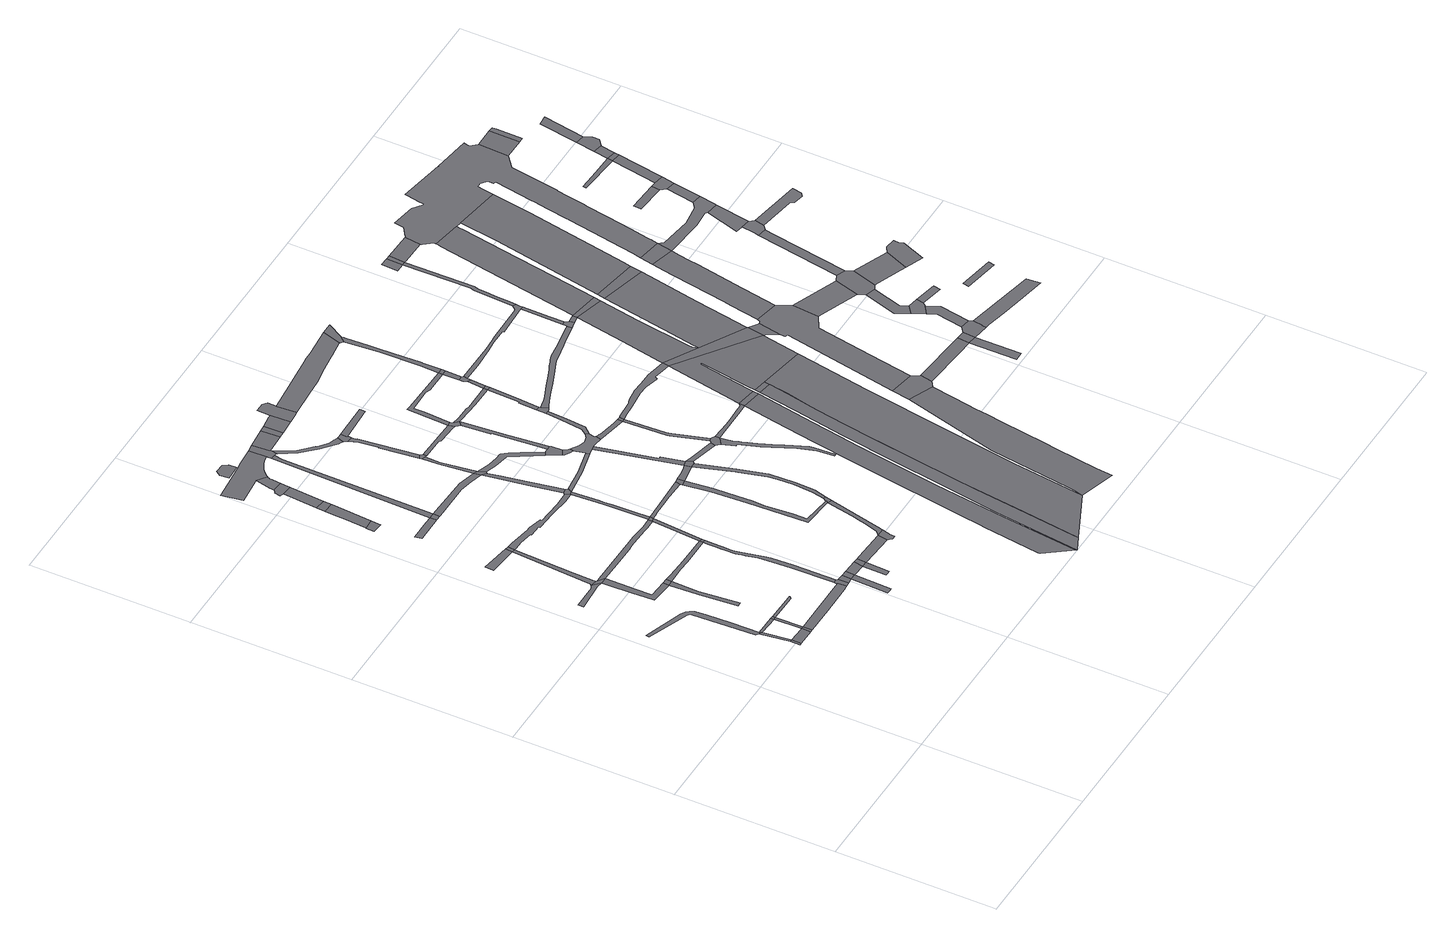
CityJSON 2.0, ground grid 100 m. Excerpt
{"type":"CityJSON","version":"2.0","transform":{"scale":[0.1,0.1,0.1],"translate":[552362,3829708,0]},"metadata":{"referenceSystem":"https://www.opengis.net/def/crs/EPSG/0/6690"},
"CityObjects":{
"road1":{"type":"Road","attributes":{"RoadStructureAttribute.sectionType":"1"},"geometry":[{"type":"MultiSurface","lod":"1","boundaries":[[[0,1,2,3,4,5,6,7,8,9,10,11,12,13]]]}]},
"road2":{"type":"Road","geometry":[{"type":"MultiSurface","lod":"1","boundaries":[[[14,15,16,17]]]}]},
"road3":{"type":"Road","attributes":{"RoadStructureAttribute.sectionType":"1"},"geometry":[{"type":"MultiSurface","lod":"1","boundaries":[[[12,15,14,18]]]}]},
"road4":{"type":"Road","geometry":[{"type":"MultiSurface","lod":"1","boundaries":[[[13,12,18]]]}]},
"road5":{"type":"Road","attributes":{"RoadStructureAttribute.sectionType":"1"},"geometry":[{"type":"MultiSurface","lod":"1","boundaries":[[[19,14,17,20,21]]]}]},
"road6":{"type":"Road","attributes":{"RoadStructureAttribute.sectionType":"1"},"geometry":[{"type":"MultiSurface","lod":"1","boundaries":[[[13,18,22,23]]]}]},
"road7":{"type":"Road","geometry":[{"type":"MultiSurface","lod":"1","boundaries":[[[24,21,20,25]]]}]},
"road8":{"type":"Road","attributes":{"RoadStructureAttribute.sectionType":"1"},"geometry":[{"type":"MultiSurface","lod":"1","boundaries":[[[26,22,21,24]]]}]},
"road9":{"type":"Road","attributes":{"RoadStructureAttribute.sectionType":"1"},"geometry":[{"type":"MultiSurface","lod":"1","boundaries":[[[27,28,29,30,31,32,33,34,35]]]}]},
"road10":{"type":"Road","geometry":[{"type":"MultiSurface","lod":"1","boundaries":[[[23,22,26,36]]]}]},
"road11":{"type":"Road","geometry":[{"type":"MultiSurface","lod":"1","boundaries":[[[37,38,39,40,41,42,36,26]]]}]},
"road12":{"type":"Road","geometry":[{"type":"MultiSurface","lod":"1","boundaries":[[[27,35,43,44]]]}]},
"road13":{"type":"Road","geometry":[{"type":"MultiSurface","lod":"1","boundaries":[[[45,44,46]]]}]},
"road14":{"type":"Road","attributes":{"RoadStructureAttribute.sectionType":"1"},"geometry":[{"type":"MultiSurface","lod":"1","boundaries":[[[47,48,49,50,51,52,53,54]]]}]},
"road15":{"type":"Road","attributes":{"RoadStructureAttribute.sectionType":"1"},"geometry":[{"type":"MultiSurface","lod":"1","boundaries":[[[35,55,56,57,58,59,60,54,61,62,63,43]]]}]},
"road16":{"type":"Road","attributes":{"RoadStructureAttribute.sectionType":"1"},"geometry":[{"type":"MultiSurface","lod":"1","boundaries":[[[64,24,25,65,66,67,68]]]}]},
"road17":{"type":"Road","attributes":{"RoadStructureAttribute.sectionType":"1"},"geometry":[{"type":"MultiSurface","lod":"1","boundaries":[[[69,70,27,44,45,71,72,73,74,75]]]}]},
"road18":{"type":"Road","geometry":[{"type":"MultiSurface","lod":"1","boundaries":[[[61,54,53,76]]]}]},
"road19":{"type":"Road","attributes":{"RoadStructureAttribute.sectionType":"1"},"geometry":[{"type":"MultiSurface","lod":"1","boundaries":[[[77,78,79,80,81]]]}]},
"road20":{"type":"Road","geometry":[{"type":"MultiSurface","lod":"1","boundaries":[[[81,80,69,75,82]]]}]},
"road21":{"type":"Road","attributes":{"function":"3","RoadStructureAttribute.sectionType":"1"},"geometry":[{"type":"MultiSurface","lod":"1","boundaries":[[[83,84,85,86]]]}]},
"road22":{"type":"Road","attributes":{"RoadStructureAttribute.sectionType":"1"},"geometry":[{"type":"MultiSurface","lod":"1","boundaries":[[[87,88,89,90,91]]]}]},
"road23":{"type":"Road","geometry":[{"type":"MultiSurface","lod":"1","boundaries":[[[92,93,94,95,68,67,96,97]]]}]},
"road24":{"type":"Road","attributes":{"function":"3","RoadStructureAttribute.sectionType":"1"},"geometry":[{"type":"MultiSurface","lod":"1","boundaries":[[[98,99,100,101,84,83,102]]]}]},
"road25":{"type":"Road","attributes":{"RoadStructureAttribute.sectionType":"1"},"geometry":[{"type":"MultiSurface","lod":"1","boundaries":[[[103,104,76,53,105,106,107,108]]]}]},
"road26":{"type":"Road","attributes":{"RoadStructureAttribute.sectionType":"1"},"geometry":[{"type":"MultiSurface","lod":"1","boundaries":[[[44,43,109,110,111,112,113,114,115,116,117,118,119,120,121,122,123,46]]]}]},
"road27":{"type":"Road","geometry":[{"type":"MultiSurface","lod":"1","boundaries":[[[124,125,126,127,128,129,130]]]}]},
"road28":{"type":"Road","attributes":{"RoadStructureAttribute.sectionType":"1"},"geometry":[{"type":"MultiSurface","lod":"1","boundaries":[[[97,96,124,131]]]}]},
"road29":{"type":"Road","geometry":[{"type":"MultiSurface","lod":"1","boundaries":[[[132,98,102,133]]]}]},
"road30":{"type":"Road","geometry":[{"type":"MultiSurface","lod":"1","boundaries":[[[131,124,130,134]]]}]},
"road31":{"type":"Road","geometry":[{"type":"MultiSurface","lod":"1","boundaries":[[[91,90,135,136]]]}]},
"road32":{"type":"Road","attributes":{"RoadStructureAttribute.sectionType":"1"},"geometry":[{"type":"MultiSurface","lod":"1","boundaries":[[[107,137,138,139,140,141,142,143,144,145,146,147,148,94,93,149,150,151,152,153,154,155,156,157,158]]]}]},
"road33":{"type":"Road","attributes":{"function":"3","RoadStructureAttribute.sectionType":"1"},"geometry":[{"type":"MultiSurface","lod":"1","boundaries":[[[159,132,133,160]]]}]},
"road34":{"type":"Road","attributes":{"RoadStructureAttribute.sectionType":"1"},"geometry":[{"type":"MultiSurface","lod":"1","boundaries":[[[161,134,130,162,163,164]]]}]},
"road35":{"type":"Road","geometry":[{"type":"MultiSurface","lod":"1","boundaries":[[[165,166,167,168,169,170,159,160,171]]]}]},
"road36":{"type":"Road","geometry":[{"type":"MultiSurface","lod":"1","boundaries":[[[163,172,173,174,175]]]}]},
"road37":{"type":"Road","attributes":{"RoadStructureAttribute.sectionType":"1"},"geometry":[{"type":"MultiSurface","lod":"1","boundaries":[[[176,177,178,179,180,181,182,183,82,75,184,185,186,187,188,189,190,191,192,193,194,195,196,197,198,199,200]]]}]},
"road38":{"type":"Road","geometry":[{"type":"MultiSurface","lod":"1","boundaries":[[[164,163,175,201]]]}]},
"road39":{"type":"Road","attributes":{"function":"3","RoadStructureAttribute.sectionType":"1"},"geometry":[{"type":"MultiSurface","lod":"1","boundaries":[[[202,203,165,171,204,205,206,207,208,209]]]}]},
"road40":{"type":"Road","geometry":[{"type":"MultiSurface","lod":"1","boundaries":[[[108,107,158,210]]]}]},
"road41":{"type":"Road","geometry":[{"type":"MultiSurface","lod":"1","boundaries":[[[211,212,213,214,215,216,217,202,209,218,219,220,221,222,223,224,225,226,227,228,229,230,231,232,233,234,235,236,237,238,239,240,241]]]}]},
"road42":{"type":"Road","geometry":[{"type":"MultiSurface","lod":"1","boundaries":[[[242,243,244,245,246,247,248]]]}]},
"road43":{"type":"Road","attributes":{"RoadStructureAttribute.sectionType":"1"},"geometry":[{"type":"MultiSurface","lod":"1","boundaries":[[[249,91,136,250,251]]]}]},
"road44":{"type":"Road","attributes":{"RoadStructureAttribute.sectionType":"1"},"geometry":[{"type":"MultiSurface","lod":"1","boundaries":[[[252,116,253,108,210]]]}]},
"road45":{"type":"Road","attributes":{"RoadStructureAttribute.sectionType":"1"},"geometry":[{"type":"MultiSurface","lod":"1","boundaries":[[[254,255,256,136,135,257,258,259,260,261,262]]]}]},
"road46":{"type":"Road","attributes":{"RoadStructureAttribute.sectionType":"1"},"geometry":[{"type":"MultiSurface","lod":"1","boundaries":[[[263,201,175,264,265,266]]]}]},
"road47":{"type":"Road","geometry":[{"type":"MultiSurface","lod":"1","boundaries":[[[267,268,117,116,252]]]}]},
"road48":{"type":"Road","attributes":{"RoadStructureAttribute.sectionType":"1"},"geometry":[{"type":"MultiSurface","lod":"1","boundaries":[[[269,270,271,272,273,274,275,199,276,268,267]]]}]},
"road49":{"type":"Road","geometry":[{"type":"MultiSurface","lod":"1","boundaries":[[[277,278,211,241,279,249,251,280,281,282,283]]]}]},
"road50":{"type":"Road","geometry":[{"type":"MultiSurface","lod":"1","boundaries":[[[266,265,284,285,286,287,288,289,290]]]}]},
"road51":{"type":"Road","geometry":[{"type":"MultiSurface","lod":"1","boundaries":[[[291,292,200,199,275,293]]]}]},
"road52":{"type":"Road","attributes":{"RoadStructureAttribute.sectionType":"1"},"geometry":[{"type":"MultiSurface","lod":"1","boundaries":[[[261,294,295,292,291,296,297,298]]]}]},
"road53":{"type":"Road","attributes":{"RoadStructureAttribute.sectionType":"1"},"geometry":[{"type":"MultiSurface","lod":"1","boundaries":[[[299,300,267,252,301,302,303,304,305,306,307,308]]]}]},
"road54":{"type":"Road","geometry":[{"type":"MultiSurface","lod":"1","boundaries":[[[262,261,298,309,310,311,312]]]}]},
"road55":{"type":"Road","attributes":{"function":"3","RoadStructureAttribute.sectionType":"1"},"geometry":[{"type":"MultiSurface","lod":"1","boundaries":[[[313,277,283,314]]]}]},
"road56":{"type":"Road","attributes":{"RoadStructureAttribute.sectionType":"1"},"geometry":[{"type":"MultiSurface","lod":"1","boundaries":[[[315,316,317,318,319,320,321,322,323,282,281,324,325,326,327,328,329,330,331,332]]]}]},
"road57":{"type":"Road","attributes":{"RoadStructureAttribute.sectionType":"1"},"geometry":[{"type":"MultiSurface","lod":"1","boundaries":[[[333,334,262,312,335,336]]]}]},
"road58":{"type":"Road","attributes":{"RoadStructureAttribute.sectionType":"1"},"geometry":[{"type":"MultiSurface","lod":"1","boundaries":[[[337,338,339,340,341,342,266,290,343,344,345]]]}]},
"road59":{"type":"Road","geometry":[{"type":"MultiSurface","lod":"1","boundaries":[[[346,347,333,336,348,349]]]}]},
"road60":{"type":"Road","attributes":{"RoadStructureAttribute.sectionType":"1"},"geometry":[{"type":"MultiSurface","lod":"1","boundaries":[[[350,351,352,353,347,346,354,355,356]]]}]},
"road61":{"type":"Road","geometry":[{"type":"MultiSurface","lod":"1","boundaries":[[[313,314,357,358]]]}]},
"road62":{"type":"Road","attributes":{"RoadStructureAttribute.sectionType":"1"},"geometry":[{"type":"MultiSurface","lod":"1","boundaries":[[[359,360,293,275,361,362]]]}]},
"road63":{"type":"Road","attributes":{"RoadStructureAttribute.sectionType":"1"},"geometry":[{"type":"MultiSurface","lod":"1","boundaries":[[[363,364,365,366,367,368,369,370,312,311,371,372,373,374,375,376]]]}]},
"road64":{"type":"Road","geometry":[{"type":"MultiSurface","lod":"1","boundaries":[[[377,332,331,350,356,378,379,380]]]}]},
"road65":{"type":"Road","attributes":{"RoadStructureAttribute.sectionType":"1"},"geometry":[{"type":"MultiSurface","lod":"1","boundaries":[[[381,382,383,384,385,386,387,388,389,390,391,392,393]]]}]},
"road66":{"type":"Road","geometry":[{"type":"MultiSurface","lod":"1","boundaries":[[[394,395,299,308,388,387]]]}]},
"road67":{"type":"Road","geometry":[{"type":"MultiSurface","lod":"1","boundaries":[[[396,397,393,392,337,345,398]]]}]},
"road68":{"type":"Road","attributes":{"function":"3","RoadStructureAttribute.sectionType":"1"},"geometry":[{"type":"MultiSurface","lod":"1","boundaries":[[[399,400,401,358,357,402,403,404]]]}]},
"road69":{"type":"Road","attributes":{"RoadStructureAttribute.sectionType":"1"},"geometry":[{"type":"MultiSurface","lod":"1","boundaries":[[[349,348,405,406,407,408,409,410]]]}]},
"road70":{"type":"Road","attributes":{"RoadStructureAttribute.sectionType":"1"},"geometry":[{"type":"MultiSurface","lod":"1","boundaries":[[[411,412,413,414,415,416,394,387,417]]]}]},
"road71":{"type":"Road","geometry":[{"type":"MultiSurface","lod":"1","boundaries":[[[418,419,420,421,422,423,376,375,424,425,426]]]}]},
"road72":{"type":"Road","attributes":{"RoadStructureAttribute.sectionType":"1"},"geometry":[{"type":"MultiSurface","lod":"1","boundaries":[[[427,428,429,430,431,417,432,433,434,435,436,437,396,398]]]}]},
"road73":{"type":"Road","attributes":{"RoadStructureAttribute.sectionType":"1"},"geometry":[{"type":"MultiSurface","lod":"1","boundaries":[[[438,426,425,439,440,441,442]]]}]},
"road74":{"type":"Road","geometry":[{"type":"MultiSurface","lod":"1","boundaries":[[[443,444,445,446,447,380,379]]]}]},
"road75":{"type":"Road","geometry":[{"type":"MultiSurface","lod":"1","boundaries":[[[448,449,399,404,450,451,452,453,454,455,456,457]]]}]},
"road76":{"type":"Road","geometry":[{"type":"MultiSurface","lod":"1","boundaries":[[[458,411,417,431,459]]]}]},
"road77":{"type":"Road","attributes":{"RoadStructureAttribute.sectionType":"1"},"geometry":[{"type":"MultiSurface","lod":"1","boundaries":[[[460,461,462,463,464,411,458]]]}]},
"road78":{"type":"Road","attributes":{"RoadStructureAttribute.sectionType":"1"},"geometry":[{"type":"MultiSurface","lod":"1","boundaries":[[[465,466,467,468,469,470,471,472,473,421,420]]]}]},
"road79":{"type":"Road","geometry":[{"type":"MultiSurface","lod":"1","boundaries":[[[474,475,476,442,441,477,359,362,478,463,462,479,480,481,482,483,484,485]]]}]},
"road80":{"type":"Road","geometry":[{"type":"MultiSurface","lod":"1","boundaries":[[[486,410,409,469,468,487]]]}]},
"road81":{"type":"Road","attributes":{"RoadStructureAttribute.sectionType":"1"},"geometry":[{"type":"MultiSurface","lod":"1","boundaries":[[[488,489,458,459,490,491]]]}]},
"road82":{"type":"Road","attributes":{"function":"3","RoadStructureAttribute.sectionType":"1"},"geometry":[{"type":"MultiSurface","lod":"1","boundaries":[[[492,493,494,495,496,497,498,499,500,501,502,503,504,505,506,507,508,509,510,511,512,513,514,515,516,517]]]}]},
"road83":{"type":"Road","attributes":{"RoadStructureAttribute.sectionType":"1"},"geometry":[{"type":"MultiSurface","lod":"1","boundaries":[[[518,519,520,521,522,482,481,523,524]]]}]},
"road84":{"type":"Road","attributes":{"RoadStructureAttribute.sectionType":"1"},"geometry":[{"type":"MultiSurface","lod":"1","boundaries":[[[525,526,527,528,485,484,529,530,531,532]]]}]},
"road85":{"type":"Road","geometry":[{"type":"MultiSurface","lod":"1","boundaries":[[[533,534,535,536,537,491,490,538,539,540]]]}]},
"road86":{"type":"Road","attributes":{"RoadStructureAttribute.sectionType":"1"},"geometry":[{"type":"MultiSurface","lod":"1","boundaries":[[[541,542,543,544,545,546,547,548,549,550,551,552,553,554,555,556,557,558,559,560,561,562,563,539,538]]]}]},
"road87":{"type":"Road","attributes":{"function":"3","RoadStructureAttribute.sectionType":"7"},"geometry":[{"type":"MultiSurface","lod":"1","boundaries":[[[564,565,566,567,568,569,570,507,571,572,573,574,575,576,577,578,579,580]]]}]},
"road88":{"type":"Road","attributes":{"RoadStructureAttribute.sectionType":"1"},"geometry":[{"type":"MultiSurface","lod":"1","boundaries":[[[581,582,583,487,468,584,585,586,587]]]}]},
"road89":{"type":"Road","attributes":{"RoadStructureAttribute.sectionType":"1"},"geometry":[{"type":"MultiSurface","lod":"1","boundaries":[[[588,589,590,523,591,592,536,535]]]}]},
"road90":{"type":"Road","attributes":{"RoadStructureAttribute.sectionType":"1"},"geometry":[{"type":"MultiSurface","lod":"1","boundaries":[[[593,594,410,486,595,596,597,598,599,600]]]}]},
"road91":{"type":"Road","geometry":[{"type":"MultiSurface","lod":"1","boundaries":[[[601,525,532,602,603,604,605]]]}]},
"road92":{"type":"Road","geometry":[{"type":"MultiSurface","lod":"1","boundaries":[[[524,523,590,606]]]}]},
"road93":{"type":"Road","attributes":{"function":"3","RoadStructureAttribute.sectionType":"1"},"geometry":[{"type":"MultiSurface","lod":"1","boundaries":[[[607,608,609,610,611,612,613,614,453,452,615,616,617,618,619,620]]]}]},
"road94":{"type":"Road","attributes":{"RoadStructureAttribute.sectionType":"1"},"geometry":[{"type":"MultiSurface","lod":"1","boundaries":[[[586,621,622,601,605,623,624]]]}]},
"road95":{"type":"Road","attributes":{"RoadStructureAttribute.sectionType":"1"},"geometry":[{"type":"MultiSurface","lod":"1","boundaries":[[[625,626,627,628,629,630,631,540,539,632,633,492]]]}]},
"road96":{"type":"Road","geometry":[{"type":"MultiSurface","lod":"1","boundaries":[[[587,586,624,634]]]}]},
"road97":{"type":"Road","attributes":{"RoadStructureAttribute.sectionType":"1"},"geometry":[{"type":"MultiSurface","lod":"1","boundaries":[[[635,587,634,636]]]}]},
"road98":{"type":"Road","attributes":{"function":"1","RoadStructureAttribute.sectionType":"7"},"geometry":[{"type":"MultiSurface","lod":"1","boundaries":[[[637,638,639,640,641,642,643,644,645,646,647,648,649,650,651,652]]]}]},
"road99":{"type":"Road","geometry":[{"type":"MultiSurface","lod":"1","boundaries":[[[653,654,635,636,655,656,657]]]}]},
"road100":{"type":"Road","attributes":{"RoadStructureAttribute.sectionType":"1"},"geometry":[{"type":"MultiSurface","lod":"1","boundaries":[[[599,653,657,658]]]}]},
"road101":{"type":"Road","geometry":[{"type":"MultiSurface","lod":"1","boundaries":[[[600,599,658,659]]]}]},
"road102":{"type":"Road","attributes":{"function":"3","RoadStructureAttribute.sectionType":"1"},"geometry":[{"type":"MultiSurface","lod":"1","boundaries":[[[660,661,662,663,647,664,665,666,667,668,669,670,671,672,673]]]}]},
"road103":{"type":"Road","attributes":{"RoadStructureAttribute.sectionType":"1"},"geometry":[{"type":"MultiSurface","lod":"1","boundaries":[[[674,675,676,677,678,679,680,681,682,683,684,606,590,685,686,687,688,689,690,691,692,693,694,695]]]}]},
"road104":{"type":"Road","attributes":{"RoadStructureAttribute.sectionType":"1"},"geometry":[{"type":"MultiSurface","lod":"1","boundaries":[[[696,697,698,699,700,701,702,703,704,705,706,707,600,659]]]}]},
"road105":{"type":"Road","geometry":[{"type":"MultiSurface","lod":"1","boundaries":[[[625,492,517,708]]]}]},
"road106":{"type":"Road","attributes":{"RoadStructureAttribute.sectionType":"1"},"geometry":[{"type":"MultiSurface","lod":"1","boundaries":[[[709,710,711,712,713,714,715,716,717,718,719,720,721,722,604,603,723,724,725,726,727,728,729,730,731,732,733,734]]]}]},
"road107":{"type":"Road","geometry":[{"type":"MultiSurface","lod":"1","boundaries":[[[735,607,620,736,737,705,704,738]]]}]},
"road108":{"type":"Road","attributes":{"function":"3","RoadStructureAttribute.sectionType":"7"},"geometry":[{"type":"MultiSurface","lod":"1","boundaries":[[[739,564,580,740,741]]]}]},
"road109":{"type":"Road","attributes":{"RoadStructureAttribute.sectionType":"1"},"geometry":[{"type":"MultiSurface","lod":"1","boundaries":[[[742,743,744,745,746,656,655,747,748,749,750,751,752,753,754,755]]]}]},
"road110":{"type":"Road","geometry":[{"type":"MultiSurface","lod":"1","boundaries":[[[756,660,673,757,758,759]]]}]},
"road111":{"type":"Road","attributes":{"function":"3"},"geometry":[{"type":"MultiSurface","lod":"1","boundaries":[[[694,625,708,760,761,762,763,764,765,739,741,766,637,652,767]]]}]},
"road112":{"type":"Road","geometry":[{"type":"MultiSurface","lod":"1","boundaries":[[[695,694,767,768,769]]]}]},
"road113":{"type":"Road","geometry":[{"type":"MultiSurface","lod":"1","boundaries":[[[770,771,709,734,772,773,774,775]]]}]},
"road114":{"type":"Road","geometry":[{"type":"MultiSurface","lod":"1","boundaries":[[[752,770,775,776,777,753]]]}]},
"road115":{"type":"Road","attributes":{"RoadStructureAttribute.sectionType":"1"},"geometry":[{"type":"MultiSurface","lod":"1","boundaries":[[[778,774,773,779]]]}]},
"road116":{"type":"Road","attributes":{"function":"3","RoadStructureAttribute.sectionType":"1"},"geometry":[{"type":"MultiSurface","lod":"1","boundaries":[[[780,781,782,783,784,785,786,787,788,789,790,791,792,793,756,759,794,795,796,797,798]]]}]},
"road117":{"type":"Road","attributes":{"RoadStructureAttribute.sectionType":"1"},"geometry":[{"type":"MultiSurface","lod":"1","boundaries":[[[758,757,799,800,801]]]}]},
"road118":{"type":"Road","attributes":{"function":"1"},"geometry":[{"type":"MultiSurface","lod":"1","boundaries":[[[779,802,803,804,695,769,805,806,807,808,809,810,811,812,813,814,815,816,817,818,819,820,821]]]}]},
"road119":{"type":"Road","geometry":[{"type":"MultiSurface","lod":"1","boundaries":[[[822,778,779,821,823]]]}]},
"road120":{"type":"Road","geometry":[{"type":"MultiSurface","lod":"1","boundaries":[[[824,825,826,769,768,827,791,790]]]}]},
"road121":{"type":"Road","attributes":{"RoadStructureAttribute.sectionType":"1"},"geometry":[{"type":"MultiSurface","lod":"1","boundaries":[[[828,829,830,742,755,831,832,833,834,835,836]]]}]},
"road122":{"type":"Road","geometry":[{"type":"MultiSurface","lod":"1","boundaries":[[[800,837,838,839]]]}]},
"road123":{"type":"Road","geometry":[{"type":"MultiSurface","lod":"1","boundaries":[[[840,841,828,842]]]}]},
"road124":{"type":"Road","geometry":[{"type":"MultiSurface","lod":"1","boundaries":[[[801,800,839,843]]]}]},
"road125":{"type":"Road","geometry":[{"type":"MultiSurface","lod":"1","boundaries":[[[842,828,836,844]]]}]},
"road126":{"type":"Road","attributes":{"function":"3","RoadStructureAttribute.sectionType":"1"},"geometry":[{"type":"MultiSurface","lod":"1","boundaries":[[[845,846,847,822,823,848,849,850,851,852]]]}]},
"road127":{"type":"Road","attributes":{"function":"1","RoadStructureAttribute.sectionType":"7"},"geometry":[{"type":"MultiSurface","lod":"1","boundaries":[[[853,810,809,854]]]}]},
"road128":{"type":"Road","geometry":[{"type":"MultiSurface","lod":"1","boundaries":[[[855,843,839,856,857,858,859,860]]]}]},
"road129":{"type":"Road","geometry":[{"type":"MultiSurface","lod":"1","boundaries":[[[861,844,836,862,863,864]]]}]},
"road130":{"type":"Road","attributes":{"function":"3","RoadStructureAttribute.sectionType":"1"},"geometry":[{"type":"MultiSurface","lod":"1","boundaries":[[[865,866,867,868,869,780,798,870,871,872,873,874,875,876,877]]]}]},
"road131":{"type":"Road","attributes":{"RoadStructureAttribute.sectionType":"1"},"geometry":[{"type":"MultiSurface","lod":"1","boundaries":[[[878,879,880,881,855,860]]]}]},
"road132":{"type":"Road","attributes":{"RoadStructureAttribute.sectionType":"1"},"geometry":[{"type":"MultiSurface","lod":"1","boundaries":[[[797,796,882,883,884]]]}]},
"road133":{"type":"Road","geometry":[{"type":"MultiSurface","lod":"1","boundaries":[[[885,886,880,879,887,888]]]}]},
"road134":{"type":"Road","attributes":{"RoadStructureAttribute.sectionType":"1"},"geometry":[{"type":"MultiSurface","lod":"1","boundaries":[[[889,890,886,885,891,892]]]}]},
"road135":{"type":"Road","geometry":[{"type":"MultiSurface","lod":"1","boundaries":[[[893,894,895,853,854,896,897,898]]]}]},
"road136":{"type":"Road","geometry":[{"type":"MultiSurface","lod":"1","boundaries":[[[899,900,888,887]]]}]},
"road137":{"type":"Road","geometry":[{"type":"MultiSurface","lod":"1","boundaries":[[[901,884,883,889,892,902,903,904]]]}]},
"road138":{"type":"Road","attributes":{"RoadStructureAttribute.sectionType":"1"},"geometry":[{"type":"MultiSurface","lod":"1","boundaries":[[[859,858,857,856,905,906,907,908,909]]]}]},
"road139":{"type":"Road","geometry":[{"type":"MultiSurface","lod":"1","boundaries":[[[910,865,877,911]]]}]},
"road140":{"type":"Road","attributes":{"function":"3","RoadStructureAttribute.sectionType":"1"},"geometry":[{"type":"MultiSurface","lod":"1","boundaries":[[[912,913,914,915,916,917,918,919,920,921,922,864,863,923,924,845,852,893,898,925,926,927,928,929,930,931,932,933,934,935,936,937,938,939,940,941,942,943,910,911,944,945,946,947,948,949,950,951,952,953,954,955,956,957,958,959,960,961,962,963,964,965]]]}]},
"road141":{"type":"Road","attributes":{"RoadStructureAttribute.sectionType":"1"},"geometry":[{"type":"MultiSurface","lod":"1","boundaries":[[[903,902,966,967,968]]]}]},
"road142":{"type":"Road","attributes":{"RoadStructureAttribute.sectionType":"1"},"geometry":[{"type":"MultiSurface","lod":"1","boundaries":[[[969,901,904,970,971]]]}]},
"road143":{"type":"Road","geometry":[{"type":"MultiSurface","lod":"1","boundaries":[[[972,973,974,975]]]}]},
"road144":{"type":"Road","geometry":[{"type":"MultiSurface","lod":"1","boundaries":[[[976,968,967,977,978,979,980]]]}]},
"road145":{"type":"Road","attributes":{"RoadStructureAttribute.sectionType":"1"},"geometry":[{"type":"MultiSurface","lod":"1","boundaries":[[[981,982,983,911,877,984,985,986,987,988,989,990]]]}]},
"road146":{"type":"Road","geometry":[{"type":"MultiSurface","lod":"1","boundaries":[[[991,992,969,971,993,994,995]]]}]},
"road147":{"type":"Road","attributes":{"RoadStructureAttribute.sectionType":"1"},"geometry":[{"type":"MultiSurface","lod":"1","boundaries":[[[986,996,991,995,987]]]}]},
"road148":{"type":"Road","geometry":[{"type":"MultiSurface","lod":"1","boundaries":[[[997,998,999,1000]]]}]},
"road149":{"type":"Road","geometry":[{"type":"MultiSurface","lod":"1","boundaries":[[[994,993,1001,1002,1003,1004,1005]]]}]},
"road150":{"type":"Road","geometry":[{"type":"MultiSurface","lod":"1","boundaries":[[[1006,990,989,1007]]]}]},
"road151":{"type":"Road","geometry":[{"type":"MultiSurface","lod":"1","boundaries":[[[1000,999,1006,1007,1008,1009]]]}]},
"road152":{"type":"Road","attributes":{"RoadStructureAttribute.sectionType":"1"},"geometry":[{"type":"MultiSurface","lod":"1","boundaries":[[[1010,1011,1012,1013,1014]]]}]},
"road153":{"type":"Road","attributes":{"RoadStructureAttribute.sectionType":"1"},"geometry":[{"type":"MultiSurface","lod":"1","boundaries":[[[1013,1015,1009,1008,1016,1017]]]}]},
"road154":{"type":"Road","geometry":[{"type":"MultiSurface","lod":"1","boundaries":[[[959,958,1018,1019]]]}]},
"road155":{"type":"Road","geometry":[{"type":"MultiSurface","lod":"1","boundaries":[[[1014,1013,1017,1020]]]}]},
"road156":{"type":"Road","attributes":{"RoadStructureAttribute.sectionType":"1"},"geometry":[{"type":"MultiSurface","lod":"1","boundaries":[[[1021,1014,1020,1022]]]}]},
"road157":{"type":"Road","geometry":[{"type":"MultiSurface","lod":"1","boundaries":[[[1019,1018,1023,1024,1025]]]}]},
"road158":{"type":"Road","geometry":[{"type":"MultiSurface","lod":"1","boundaries":[[[1026,1021,1022,1027,1028,1029]]]}]},
"road159":{"type":"Road","attributes":{"RoadStructureAttribute.sectionType":"1"},"geometry":[{"type":"MultiSurface","lod":"1","boundaries":[[[1030,1031,1026,1029]]]}]}
},
"vertices":[
[395,1388,0],[388,1546,0],[382,1608,0],[370,1635,0],[357,1653,0],[329,1667,0],[84,1752,0],[81,1732,0],[335,1633,0],[350,1620,0],[353,1608,0],[369,1223,0],[386,1211,0],[396,1218,0],
[425,1030,0],[412,1029,0],[412,970,0],[424,970,0],
[404,1203,0],
[523,1028,0],[535,970,0],[536,1028,0],
[529,1195,0],[529,1216,0],
[551,1028,0],[551,970,0],
[546,1197,0],
[304,2210,0],[302,2209,0],[299,2208,0],[282,2199,0],[264,2197,0],[129,2196,0],[129,2164,0],[308,2173,0],[349,2167,0],
[547,1215,0],
[721,1194,0],[726,1199,0],[735,1209,0],[736,1212,0],[734,1212,0],[726,1211,0],
[390,2168,0],[347,2202,0],
[347,2203,0],[348,2202,0],
[514,1659,0],[534,1422,0],[548,1422,0],[562,1422,0],[562,1423,0],[537,1670,0],[540,1835,0],[505,1832,0],
[349,2162,0],[351,2126,0],[356,1985,0],[363,1849,0],[363,1848,0],[364,1848,0],[507,1872,0],[392,1878,0],[391,1985,0],
[728,1027,0],[729,970,0],[923,972,0],[957,975,0],[953,1028,0],
[344,2719,0],[314,2222,0],[345,2209,0],[344,2215,0],[344,2228,0],[350,2345,0],[366,2716,0],
[542,1870,0],
[165,2794,0],[161,2739,0],[340,2723,0],[344,2722,0],[351,2764,0],
[371,2761,0],
[204,3520,0],[140,3517,0],[136,3466,0],[200,3459,0],
[335,3250,0],[201,3250,0],[211,3209,0],[381,3208,0],[381,3249,0],
[979,1046,0],[977,1049,0],[952,1049,0],[952,1035,0],[988,977,0],[983,1041,0],
[157,3782,0],[153,3726,0],[149,3651,0],[140,3519,0],[222,3775,0],
[720,1861,0],[585,1867,0],[650,1838,0],[720,1836,0],[905,1836,0],[907,1858,0],
[520,2167,0],[660,2165,0],[695,2167,0],[717,2166,0],[762,2167,0],[832,2162,0],[863,2162,0],[928,2162,0],[927,2188,0],[864,2186,0],[785,2193,0],[763,2195,0],[717,2194,0],[375,2197,0],[359,2198,0],
[1022,980,0],[1015,790,0],[1014,749,0],[1034,749,0],[1054,749,0],[1055,790,0],[1059,978,0],
[1025,1039,0],
[161,3835,0],[225,3828,0],
[1062,1037,0],
[416,3208,0],[416,3249,0],
[904,1805,0],[904,1758,0],[904,1726,0],[905,1688,0],[905,1654,0],[906,1635,0],[909,1618,0],[913,1599,0],[918,1578,0],[934,1509,0],[941,1422,0],[946,1313,0],[973,1313,0],[966,1450,0],[961,1476,0],[929,1626,0],[925,1653,0],[922,1673,0],[922,1699,0],[922,1722,0],[922,1748,0],[926,1835,0],
[175,4047,0],[240,4042,0],
[1111,1034,0],[1060,978,0],[1143,973,0],[1152,1032,0],
[179,4110,0],[171,4103,0],[164,4096,0],[160,4096,0],[153,4059,0],[162,4054,0],[245,4105,0],
[1142,826,0],[1157,826,0],[1172,826,0],[1178,971,0],
[808,2688,0],[712,2695,0],[649,2698,0],[649,2709,0],[567,2730,0],[557,2731,0],[544,2733,0],[409,2755,0],[375,2715,0],[407,2715,0],[437,2715,0],[517,2699,0],[517,2698,0],[518,2692,0],[557,2691,0],[594,2690,0],[595,2683,0],[595,2681,0],[600,2681,0],[712,2673,0],[744,2671,0],[848,2658,0],[905,2660,0],[910,2660,0],[896,2690,0],
[1182,1030,0],
[203,4233,0],[180,4134,0],[249,4161,0],[250,4175,0],[252,4181,0],[254,4185,0],[256,4190,0],[258,4193,0],
[926,1853,0],
[397,4385,0],[275,4373,0],[234,4369,0],[3,4348,0],[25,4217,0],[202,4234,0],[203,4234,0],[261,4197,0],[263,4200,0],[267,4205,0],[269,4208,0],[272,4211,0],[275,4214,0],[279,4218,0],[285,4225,0],[290,4230,0],[296,4234,0],[302,4239,0],[309,4244,0],[316,4248,0],[317,4249,0],[324,4252,0],[331,4256,0],[339,4260,0],[345,4262,0],[354,4266,0],[362,4268,0],[370,4270,0],[381,4272,0],[396,4274,0],[401,4271,0],
[166,4458,0],[154,4441,0],[146,4430,0],[151,4372,0],[248,4379,0],[244,4427,0],[224,4456,0],
[401,4242,0],[422,4188,0],[431,4239,0],
[952,2170,0],[908,1867,0],
[706,3239,0],[705,3239,0],[448,3248,0],[448,3208,0],[660,3207,0],[707,3198,0],[747,3191,0],[824,3168,0],[815,3210,0],
[1205,1028,0],[1181,971,0],[1399,957,0],[1408,1019,0],
[952,2191,0],[932,2188,0],
[950,2268,0],[948,2325,0],[945,2377,0],[944,2423,0],[942,2469,0],[941,2500,0],[931,2668,0],[923,2462,0],
[446,4390,0],[445,4390,0],[401,4264,0],[431,4240,0],[448,4241,0],[455,4273,0],[451,4280,0],
[1407,949,0],[1420,936,0],[1441,934,0],[1443,956,0],[1443,957,0],[1443,959,0],[1457,1016,0],
[935,2706,0],[906,2702,0],[945,2695,0],
[854,2990,0],[869,2902,0],[879,2990,0],[864,3071,0],[850,3145,0],
[1273,2202,0],[1121,2196,0],[974,2171,0],[1004,2173,0],[1091,2175,0],[1123,2175,0],[1152,2175,0],[1186,2175,0],[1218,2174,0],[1268,2172,0],
[850,3150,0],[852,3153,0],[856,3155,0],[839,3198,0],
[574,4403,0],[579,4286,0],
[698,4012,0],[696,4013,0],[664,4023,0],[649,4034,0],[610,4068,0],[601,4076,0],[602,4079,0],[527,4152,0],[471,4247,0],[451,4235,0],[509,4137,0],[596,4048,0],[653,3998,0],[682,3977,0],[696,3970,0],[699,3968,0],[706,3962,0],[721,4006,0],
[787,3516,0],[791,3419,0],[808,3417,0],[807,3508,0],
[1515,1386,0],[1481,1219,0],[1470,1173,0],[1459,1131,0],[1433,1043,0],[1432,1040,0],[1460,1032,0],[1461,1036,0],[1542,1379,0],
[808,3542,0],[785,3531,0],[821,3507,0],[821,3528,0],
[722,3939,0],[742,3884,0],[760,3769,0],[754,3768,0],[762,3906,0],[758,3906,0],[758,3939,0],
[617,4287,0],[614,4407,0],
[1248,2749,0],[1095,2714,0],[1099,2691,0],[1254,2725,0],
[1148,2953,0],[1126,2993,0],[1088,3064,0],[1054,3122,0],[1023,3156,0],[1019,3158,0],[987,3159,0],[918,3171,0],[925,3134,0],[1018,3114,0],[1093,2992,0],[1125,2940,0],[1128,2935,0],[1151,2947,0],
[729,4004,0],[758,3957,0],[753,3963,0],[752,4004,0],
[1342,1425,0],[1343,1513,0],[1331,1687,0],[1333,1757,0],[1324,1912,0],[1321,1995,0],[1304,2164,0],[1270,2159,0],[1293,1994,0],[1306,1777,0],[1322,1407,0],[1515,1388,0],[1523,1403,0],
[1299,2206,0],[1281,2203,0],
[1533,1424,0],[1526,1410,0],[1552,1420,0],
[710,4418,0],[694,4417,0],[624,4408,0],[644,4289,0],[696,4292,0],[716,4294,0],
[955,3504,0],[956,3500,0],[965,3492,0],[1088,3486,0],[1109,3482,0],[1095,3518,0],
[1415,2227,0],[1411,2225,0],[1399,2220,0],[1397,2219,0],[1385,2216,0],[1345,2211,0],[1422,2183,0],
[1208,2941,0],[1208,2945,0],[1207,2948,0],[1178,2947,0],[1173,2947,0],[1164,2947,0],[1170,2864,0],[1175,2855,0],[1212,2875,0],
[1571,1501,0],[1579,1625,0],[1571,1784,0],[1524,1962,0],[1455,2184,0],[1500,1953,0],[1503,1938,0],[1548,1777,0],[1554,1720,0],[1557,1624,0],[1551,1502,0],
[1227,2850,0],[1181,2843,0],[1217,2825,0],[1234,2817,0],[1242,2840,0],
[984,3976,0],[985,3992,0],[986,4009,0],[984,4008,0],[784,4005,0],
[713,4501,0],[713,4499,0],[744,4296,0],[768,4297,0],[799,4300,0],[792,4425,0],[788,4425,0],[792,4426,0],[794,4478,0],[771,4499,0],
[1445,2234,0],[1468,2197,0],
[1413,2373,0],[1400,2372,0],[1317,2736,0],[1295,2733,0],[1344,2524,0],
[1201,2993,0],[1180,3176,0],[1177,3221,0],[1155,3479,0],[1130,3456,0],[1144,3280,0],[1144,3279,0],[1151,3279,0],[1175,2993,0],
[1364,2808,0],[1328,2798,0],[1291,2809,0],[1251,2750,0],[1295,2734,0],[1326,2737,0],[1336,2737,0],[1388,2728,0],[1398,2765,0],[1391,2768,0],[1399,2808,0],[1387,2826,0],
[1122,3523,0],[1129,3506,0],
[1498,2221,0],[1497,2221,0],[1638,2153,0],[1645,2183,0],
[2001,2164,0],[2000,2157,0],[1952,1877,0],[1918,1692,0],[1914,1671,0],[1878,1443,0],[1836,1168,0],[1828,1120,0],[1794,888,0],[1773,753,0],[1765,698,0],[1745,565,0],[1742,542,0],[1694,178,0],[1692,166,0],[1813,2,0],[1811,17,0],[1825,142,0],[1864,486,0],[1905,805,0],[1922,936,0],[1957,1159,0],[2004,1457,0],[2024,1588,0],[2057,1773,0],[2123,2143,0],
[1544,2729,0],[1443,2747,0],[1426,2751,0],[1419,2754,0],[1411,2758,0],[1573,2693,0],[1577,2725,0],
[1435,3093,0],[1427,2996,0],[1413,2861,0],[1392,2830,0],[1403,2813,0],[1437,2853,0],[1450,2996,0],[1457,3091,0],
[1693,2195,0],[1690,2197,0],[1678,2202,0],[1658,2196,0],[1655,2188,0],[1662,2130,0],[1704,2161,0],[1706,2189,0],
[1692,2050,0],[1702,2054,0],[1719,2005,0],[1727,1978,0],[1737,1951,0],[1746,1929,0],[1757,1903,0],[1771,1873,0],[1829,1747,0],[1863,1640,0],[1870,1536,0],[1876,1536,0],[1883,1537,0],[1875,1673,0],[1874,1697,0],[1820,1821,0],[1809,1848,0],[1762,1957,0],[1743,2010,0],[1736,2028,0],[1727,2055,0],[1719,2076,0],[1712,2114,0],
[2139,2140,0],[2100,1903,0],[2042,1578,0],[1981,1213,0],[1938,928,0],[1880,541,0],[1855,343,0],[1906,45,0],[1910,79,0],[1949,386,0],[1994,733,0],[2012,877,0],[2092,1410,0],[2126,1611,0],[2158,1801,0],[2201,2004,0],[2221,2126,0],
[1281,3491,0],[1268,3497,0],[1178,3499,0],[1171,3480,0],[1316,3468,0],[1457,3466,0],[1458,3492,0],
[1612,2411,0],[1607,2442,0],[1594,2695,0],[1588,2425,0],[1591,2409,0],
[1132,3778,0],[1106,3779,0],[1132,3688,0],[1132,3753,0],[1277,3755,0],[1308,3745,0],[1453,3744,0],[1452,3770,0],
[1437,3152,0],[1466,3095,0],[1483,3103,0],[1464,3143,0],[1461,3151,0],
[1596,2723,0],
[1449,4479,0],[1264,4466,0],[1263,4466,0],[1215,4463,0],[1162,4458,0],[1100,4453,0],[1029,4446,0],[973,4441,0],[966,4312,0],[1071,4320,0],[1185,4336,0],[1269,4346,0],[1304,4350,0],[1415,4365,0],
[1448,3267,0],[1441,3265,0],[1469,3267,0],[1479,3465,0],
[2007,2200,0],[1996,2191,0],[1991,2186,0],[1944,2186,0],[1886,2183,0],[1821,2182,0],[1769,2184,0],[1767,2162,0],[1924,2163,0],
[1480,3491,0],
[1465,3594,0],[1485,3586,0],
[2229,2160,0],[2223,2126,0],[2203,2003,0],[2160,1801,0],[2095,1416,0],[2094,1410,0],[2089,1377,0],[2014,877,0],[1954,409,0],[1908,46,0],[2222,189,0],[2279,645,0],[2347,1090,0],[2434,1641,0],[2500,2007,0],[2518,2108,0],
[1454,3643,0],[1454,3619,0],[1485,3610,0],[1493,3634,0],[1485,3642,0],
[1485,3744,0],
[1485,3766,0],
[2473,1396,0],[2316,801,0],[2246,278,0],[2239,244,0],[2443,121,0],[2455,225,0],[2494,494,0],[2506,573,0],[2548,862,0],[2562,954,0],[2575,1046,0],[2583,1091,0],[2601,1197,0],[2623,1331,0],
[2075,2731,0],[1976,2750,0],[1893,2752,0],[1889,2752,0],[1831,2754,0],[1749,2744,0],[1733,2739,0],[1725,2736,0],[1718,2735,0],[1605,2726,0],[1604,2723,0],[1622,2699,0],[1709,2706,0],[1822,2715,0],[1881,2714,0],[1886,2713,0],[1966,2690,0],[1971,2689,0],[1980,2708,0],[2069,2691,0],[2094,2686,0],[2101,2726,0],
[1484,3889,0],[1484,3890,0],[1484,3899,0],[1480,3997,0],[1473,4158,0],[1470,4212,0],[1464,4359,0],[1463,4365,0],[1463,4378,0],[1434,4344,0],[1450,4128,0],[1457,3883,0],
[2129,2178,0],
[2120,3327,0],[2092,3327,0],[2025,3316,0],[1940,3301,0],[1865,3290,0],[1835,3280,0],[1816,3272,0],[1788,3262,0],[1761,3249,0],[1694,3223,0],[1636,3200,0],[1554,3167,0],[1519,3154,0],[1497,3151,0],[1498,3110,0],[1530,3124,0],[1599,3152,0],[1672,3178,0],[1739,3206,0],[1791,3227,0],[1843,3247,0],[1871,3252,0],[1975,3273,0],[2023,3284,0],[2053,3287,0],[2123,3300,0],
[1449,4481,0],[1418,4361,0],[1424,4354,0],[1518,4480,0],
[2145,2175,0],[2226,2156,0],[2227,2161,0],
[2130,3671,0],[2107,3643,0],[1844,3641,0],[1827,3638,0],[1750,3633,0],[1603,3608,0],[1744,3614,0],[1816,3621,0],[1918,3620,0],[1919,3613,0],[2127,3619,0],[2147,3619,0],[2147,3639,0],[2149,3661,0],
[2494,1508,0],[2661,1357,0],[2678,1433,0],[2648,1479,0],
[2134,2207,0],[2191,2536,0],[2196,2541,0],[2201,2539,0],[2192,2466,0],[2152,2218,0],[2276,2444,0],[2559,2348,0],
[2561,2346,0],[2577,2453,0],
[2126,3358,0],[2125,3339,0],[2148,3305,0],[2168,3308,0],[2163,3339,0],[2147,3358,0],
[2148,3447,0],[2148,3550,0],
[2212,3342,0],[2211,3316,0],
[2662,2437,0],[2660,2428,0],[2660,2426,0],[2659,2424,0],[2656,2419,0],[2654,2418,0],[2652,2416,0],[2648,2415,0],[2643,2413,0],[2642,2413,0],[2639,2412,0],[2612,2265,0],[2609,2237,0],[2629,2233,0],[2697,1756,0],[2760,2109,0],[2841,2155,0],[2856,2321,0],[2809,2405,0],
[2941,1332,0],[3037,1323,0],[3044,1399,0],
[2210,3309,0],[2153,3003,0],[2104,2746,0],[2578,2457,0],[2579,2466,0],[2590,2531,0],[2638,2800,0],[2707,3179,0],[2422,3258,0],[2347,2852,0],[2311,2645,0],[2309,2634,0],[2306,2616,0],[2306,2614,0],[2299,2623,0],[2297,2629,0],[2294,2642,0],[2297,2683,0],[2347,3005,0],[2392,3266,0],
[2216,3342,0],[2399,3310,0],
[2636,2413,0],[2634,2414,0],[2580,2450,0],[2579,2333,0],
[2144,4361,0],[2150,3946,0],[2143,3917,0],[2152,3704,0],[2156,3780,0],[2160,3856,0],[2163,3903,0],[2171,3931,0],[2167,4361,0],
[3039,1030,0],[3094,1031,0],[3092,1317,0],
[2091,4463,0],[2088,4362,0],[2147,4462,0],
[3097,1394,0],
[2172,4461,0],
[2382,4280,0],[2380,4265,0],[2377,4249,0],[2448,3594,0],[2508,3939,0],[2555,4207,0],[2559,4231,0],[2562,4248,0],
[2430,3305,0],[2721,3254,0],
[3132,1423,0],[3194,1303,0],[3198,1333,0],[3198,1334,0],[3206,1391,0],[3196,1412,0],
[2173,4461,0],[2176,4360,0],[2337,4355,0],[2348,4456,0],
[2793,3156,0],[2778,3080,0],[2764,3009,0],[2703,2663,0],[2695,2622,0],[2848,2623,0],[2850,2637,0],[2905,2939,0],[2918,3010,0],[2926,3053,0],[2927,3061,0],[2937,3116,0],[2938,3116,0],
[3229,1604,0],[3192,1680,0],[3138,1642,0],[3162,1594,0],
[2994,2094,0],[3100,2052,0],[3143,2207,0],
[3153,1758,0],[3100,1719,0],[3210,1702,0],[3216,1745,0],
[3120,2006,0],[3059,1802,0],[3129,1808,0],[3183,1987,0],
[2598,4244,0],[2561,4004,0],[2440,3356,0],[2730,3303,0],[2851,3955,0],[2889,4198,0],
[3352,1673,0],[3361,1716,0],
[3185,2226,0],[3215,2006,0],[3261,2160,0],[3241,2201,0],
[3223,1299,0],[3346,1273,0],[3508,1241,0],[3656,1212,0],[3648,1298,0],
[2809,3239,0],[2957,3213,0],
[2660,4620,0],[2649,4558,0],[2645,4532,0],[2639,4495,0],[2637,4495,0],[2633,4495,0],[2578,4536,0],[2428,4561,0],[2418,4502,0],[2362,4461,0],[2356,4456,0],[2344,4346,0],[2385,4294,0],[2897,4252,0],[2900,4271,0],[2905,4303,0],[2910,4303,0],[2936,4302,0],[2966,4274,0],[2972,4269,0],[2969,4247,0],[2967,4237,0],[2985,4234,0],[2942,3985,0],[2938,3968,0],[2923,3878,0],[2900,3744,0],[2900,3742,0],[2898,3731,0],[2871,3574,0],[2848,3443,0],[2820,3293,0],[2966,3261,0],[2967,3265,0],[2970,3285,0],[2992,3406,0],[3019,3556,0],[3045,3703,0],[3048,3719,0],[3054,3752,0],[3073,3861,0],[3076,3879,0],[3080,3899,0],[3082,3908,0],[3109,4071,0],[3133,4213,0],[3204,4274,0],[3212,4460,0],[3179,4499,0],[3181,4515,0],[3185,4535,0],[2953,4570,0],[2949,4566,0],[2950,4570,0],
[3392,1935,0],[3423,1923,0],[3482,2072,0],
[3274,2755,0],[3320,2689,0],[3330,2746,0],
[3455,1585,0],[3448,1546,0],[3666,1505,0],[3673,1544,0],
[3521,2094,0],[3536,1878,0],[3595,2027,0],[3581,2050,0],[3586,2085,0],
[3309,3171,0],[3179,3155,0],[2981,3182,0],[3187,3094,0],[3296,3104,0],[3311,3092,0],[3387,3080,0],[3389,3097,0],[3405,3190,0],[3346,3200,0],
[3294,2869,0],[3280,2786,0],[3362,2771,0],[3374,2832,0],[3350,2859,0],
[3247,2878,0],
[3167,3476,0],[3163,3427,0],[3351,3412,0],[3355,3462,0],
[3590,2733,0],[3607,2712,0],[3670,2697,0],[3693,2716,0],[3703,2775,0],
[3376,3380,0],[3435,3367,0],
[3449,3449,0],[3387,3460,0],
[3311,3788,0],[3176,3794,0],[3173,3773,0],[3438,3750,0],[3444,3783,0],
[3400,3532,0],[3479,3630,0],[3498,3740,0],
[3337,4274,0],[3338,4461,0],
[3503,3773,0],
[3459,3875,0],[3519,3865,0],
[3368,4274,0],[3369,4435,0],[3368,4461,0],
[3479,3994,0],[3560,3898,0],[3561,3942,0],[3538,3985,0],
[3582,4248,0],[3520,4244,0]
]}
